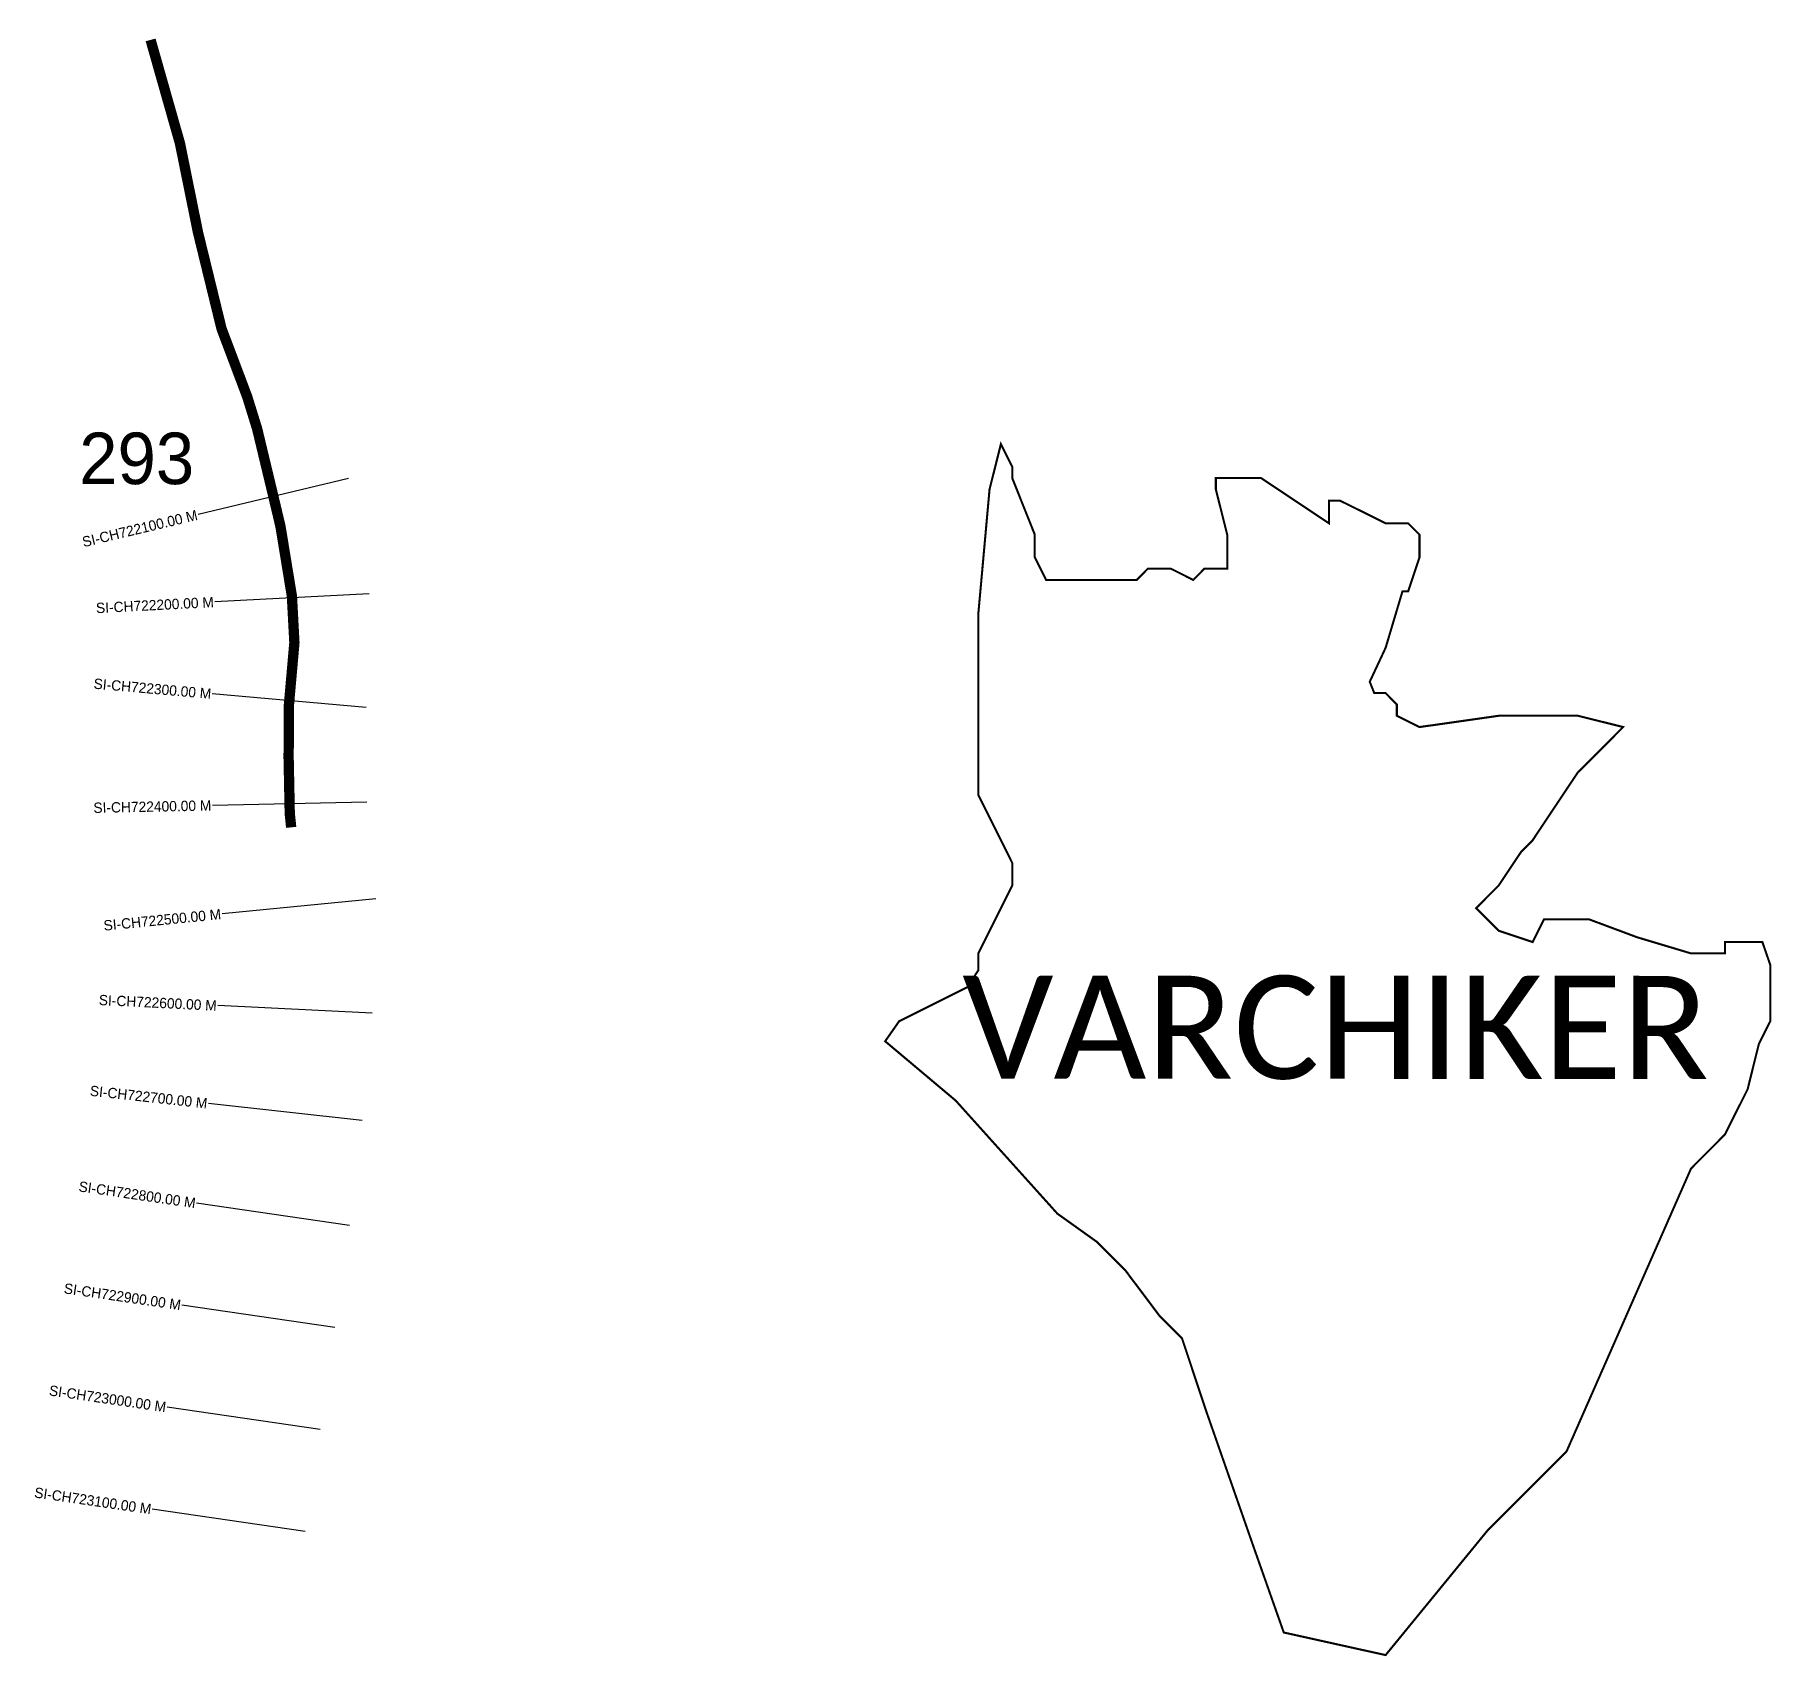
# Model space of a CAD drawing. Header units: metres. Extents: x 356592 to 358277, y 1742098 to 1743671.
import ezdxf
from ezdxf.enums import TextEntityAlignment as Align

# ---------------------------------------------------------------- set-up
doc = ezdxf.new("R2010")
doc.units = ezdxf.units.M
for name, color, linetype in [('ARTIFICIALLY PROTECTED', 4, 'Continuous'), ('CS', 134, 'Continuous'), ('CSMark', 6, 'Continuous'), ('VILLAGE NAME', 250, 'Continuous')]:
    doc.layers.add(name, color=color, linetype=linetype)

msp = doc.modelspace()

# ---------------------------------------------------------------- linework, layer by layer
at = {"color": 6, "const_width": 2}
msp.add_lwpolyline([(357529.3, 1743273.6), (357533.2, 1743265.8), (357540.3, 1743251.7), (357540.3, 1743240.7), (357554.3, 1743205.7), (357562.2, 1743185.8), (357562.2, 1743163.9), (357569.9, 1743148.5), (357573.2, 1743141.9), (357635.7, 1743141.9), (357661.1, 1743141.9), (357672, 1743152.9), (357694, 1743152.9), (357716, 1743141.9), (357726.9, 1743152.9), (357748.9, 1743152.9), (357748.9, 1743185.8), (357737.9, 1743229.7), (357737.9, 1743240.7), (357781.8, 1743240.7), (357847.7, 1743196.8), (357847.7, 1743218.7), (357858.6, 1743218.7), (357902.6, 1743196.8), (357924.5, 1743196.8), (357935.5, 1743185.8), (357935.5, 1743163.9), (357924.5, 1743130.9), (357919, 1743130.9), (357902.6, 1743076), (357887.2, 1743043.1), (357891.6, 1743032.1), (357902.6, 1743032.1), (357913.5, 1743021.1), (357913.5, 1743010.1), (357923.8, 1743005), (357935.5, 1742999.2), (357949.9, 1743001.2), (358012.3, 1743010.1), (358089.2, 1743010.1), (358133.1, 1742999.2), (358096, 1742962), (358089.2, 1742955.3), (358045.3, 1742889.4), (358034.3, 1742878.4), (358012.3, 1742845.5), (357990.4, 1742823.5), (358012.3, 1742801.6), (358045.3, 1742790.6), (358056.3, 1742812.6), (358100.2, 1742812.6), (358146.6, 1742795.3), (358199, 1742779.6), (358231.9, 1742779.6), (358231.9, 1742790.6), (358268.2, 1742790.6), (358275.8, 1742768.6), (358275.8, 1742713.7), (358264.8, 1742691.8), (358257.6, 1742662.9), (358253.9, 1742647.9), (358234.3, 1742608.8), (358231.9, 1742604), (358199, 1742571), (358078.2, 1742296.6), (358001.4, 1742219.7), (357902.6, 1742099), (357803.8, 1742120.9), (357773.4, 1742207.1), (357728.2, 1742336.6), (357705, 1742406.4), (357683, 1742428.3), (357674.3, 1742440), (357655.9, 1742464.4), (357651.8, 1742469.9), (357650.1, 1742472.2), (357643.1, 1742479.1), (357622.6, 1742499.7), (357590.7, 1742522.5), (357584.2, 1742527.1), (357485.4, 1742636.9), (357417, 1742694.4), (357430.5, 1742713.7), (357496.4, 1742746.7), (357507.4, 1742763.1), (357507.4, 1742779.6), (357540.3, 1742845.5), (357540.3, 1742867.4), (357515.3, 1742917.5), (357507.4, 1742933.3), (357507.4, 1743082.1), (357507.4, 1743109), (357511.1, 1743149.8), (357518.3, 1743229.7), (357529.3, 1743273.6)], dxfattribs=at)
at = {"layer": 'ARTIFICIALLY PROTECTED', "const_width": 10, "flags": 128}
msp.add_lwpolyline([(356704.3, 1743665.7), (356705.2, 1743662.4), (356732.8, 1743565.2), (356750.3, 1743478.8), (356773.1, 1743385.6), (356797.9, 1743319.9), (356807.6, 1743288.7), (356822.7, 1743225.8), (356830.3, 1743193.8), (356841.4, 1743126), (356843.8, 1743081), (356838.5, 1743020.9), (356838.2, 1742969.6), (356839.3, 1742915.3), (356840.7, 1742901.9)], dxfattribs=at)
at = {"layer": 'CS'}
for p, q in [((356896.4, 1743240.2), (356750.5, 1743205.3)), ((356916.4, 1743128.4), (356766.6, 1743120.6)), ((356913.5, 1743018.2), (356764.1, 1743031.3)), ((356914.1, 1742926.3), (356764.2, 1742923.2)), ((356922.9, 1742832.6), (356773.6, 1742817.9)), ((356919.3, 1742721.7), (356769.4, 1742729)), ((356909.5, 1742617.7), (356760.3, 1742634)), ((356897.4, 1742515.8), (356748.9, 1742537.3)), ((356883, 1742416.8), (356734.6, 1742438.3)), ((356868.7, 1742317.9), (356720.2, 1742339.4)), ((356854.3, 1742218.9), (356705.9, 1742240.4))]:
    msp.add_line(p, q, dxfattribs=at)

# ---------------------------------------------------------------- texts
at = {"insert": (356635, 1743284.8), "char_height": 50, "attachment_point": 1}
msp.add_mtext_dynamic_manual_height_columns('293', width=84.374, gutter_width=1, heights=[74.2], dxfattribs=at)
at = {"layer": 'CSMark'}
for s, rotation, p in [('SI-CH722100.00 M', 13.4564, (356749.5, 1743205.1)), ('SI-CH722200.00 M', 2.967, (356765.6, 1743120.5)), ('SI-CH722300.00 M', 354.9663, (356763.1, 1743031.4)), ('SI-CH722400.00 M', 1.1766, (356763.2, 1742923.2)), ('SI-CH722500.00 M', 5.6328, (356772.6, 1742817.8)), ('SI-CH722600.00 M', 357.2179, (356768.4, 1742729)), ('SI-CH722700.00 M', 353.7515, (356759.3, 1742634.1)), ('SI-CH722800.00 M', 351.7575, (356747.9, 1742537.4)), ('SI-CH722900.00 M', 351.7575, (356733.6, 1742438.5)), ('SI-CH723000.00 M', 351.7575, (356719.2, 1742339.5)), ('SI-CH723100.00 M', 351.7575, (356704.9, 1742240.5))]:
    msp.add_text(s, height=10, rotation=rotation, dxfattribs=at).set_placement(p, align=Align.MIDDLE_RIGHT)
at = {"layer": 'VILLAGE NAME', "insert": (357491.9, 1742758.1), "char_height": 100, "attachment_point": 1, "rotation": 359.9793}
msp.add_mtext_dynamic_manual_height_columns('{\\fCalibri|b0|i0|c0|p34;VARCHIKER}', width=1418, gutter_width=718.5, heights=[0], dxfattribs=at)

doc.saveas('drawing.dxf')
